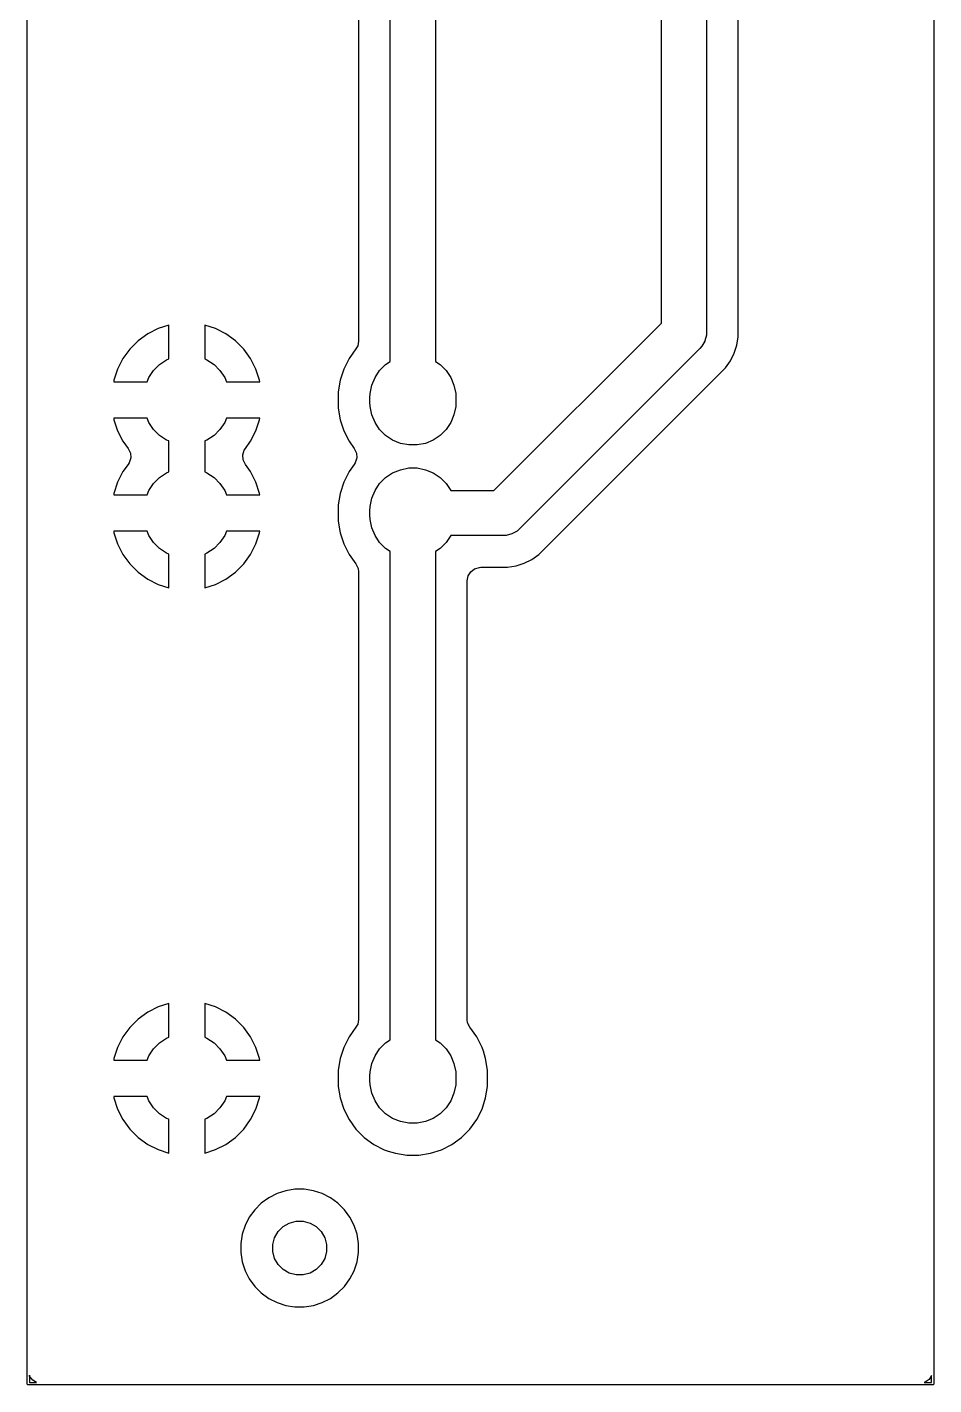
# Model space of a CAD drawing. Header units: inches. Extents: x 5.9 to 6.69, y -4.33 to -1.97.
# Drawn here: x 5.905 to 6.694, y -4.332 to -3.15 of the extents above; entities that cross this region are included whole.
import ezdxf

# ---------------------------------------------------------------- set-up
doc = ezdxf.new("R2010")
doc.units = ezdxf.units.IN
doc.header["$MEASUREMENT"] = 0
doc.layers.add('F.Cu', color=13, linetype='CONTINUOUS', true_color=0xc83434)

msp = doc.modelspace()

# ---------------------------------------------------------------- linework, layer by layer
at = {"layer": 'F.Cu', "linetype": 'CONTINUOUS'}
for p, q in [((5.9045, -4.3307), (5.9045, -1.9685)), ((6.6939, -1.9685), (6.6939, -4.3307)), ((6.4567, -3.4072), (6.4567, -2.4065)), ((6.4961, -2.4146), (6.4961, -3.4154)), ((6.5236, -3.4116), (6.5236, -2.4358)), ((6.2207, -3.4406), (6.2207, -3.0157)), ((6.26, -3.0157), (6.26, -3.4406)), ((6.1931, -3.0334), (6.1931, -3.4229)), ((6.0186, -3.412), (6.0095, -3.4167)), ((6.0278, -3.4091), (6.0186, -3.412)), ((6.0278, -3.4385), (6.0278, -3.4091)), ((6.0278, -3.4091), (6.0278, -3.4091)), ((6.0684, -3.412), (6.0593, -3.4091)), ((6.0593, -3.4091), (6.0593, -3.4385)), ((6.0776, -3.4167), (6.0684, -3.412)), ((6.3109, -3.553), (6.4567, -3.4072)), ((6.4961, -3.4154), (6.4959, -3.4179)), ((6.5236, -3.4191), (6.5236, -3.4116)), ((6.0012, -3.4227), (5.994, -3.4299)), ((6.0095, -3.4167), (6.0012, -3.4227)), ((6.0095, -3.4167), (6.0095, -3.4167)), ((6.0858, -3.4227), (6.0776, -3.4167)), ((6.0776, -3.4167), (6.0776, -3.4167)), ((6.0931, -3.4299), (6.0858, -3.4227)), ((6.1923, -3.4272), (6.1908, -3.4298)), ((6.1931, -3.4229), (6.1923, -3.4272)), ((6.492, -3.4273), (6.4903, -3.4293)), ((6.4946, -3.4229), (6.492, -3.4273)), ((6.492, -3.4273), (6.492, -3.4273)), ((6.4959, -3.4179), (6.4946, -3.4227)), ((6.4946, -3.4227), (6.4946, -3.4229)), ((6.4959, -3.4179), (6.4959, -3.4179)), ((6.5202, -3.4335), (6.5225, -3.4264)), ((6.5225, -3.4264), (6.5236, -3.4191)), ((5.9879, -3.4382), (5.9833, -3.4473)), ((5.994, -3.4299), (5.9879, -3.4382)), ((5.9879, -3.4382), (5.9879, -3.4382)), ((6.0198, -3.4433), (6.0259, -3.4393)), ((6.0259, -3.4393), (6.0278, -3.4385)), ((6.0593, -3.4385), (6.0611, -3.4393)), ((6.0611, -3.4393), (6.0672, -3.4433)), ((6.0991, -3.4382), (6.0931, -3.4299)), ((6.1037, -3.4473), (6.0991, -3.4382)), ((6.0991, -3.4382), (6.0991, -3.4382)), ((6.1848, -3.4382), (6.1801, -3.4473)), ((6.1908, -3.4298), (6.1848, -3.4382)), ((6.1848, -3.4382), (6.1848, -3.4382)), ((6.4903, -3.4293), (6.333, -3.5866)), ((6.5168, -3.4401), (6.5202, -3.4335)), ((5.9833, -3.4473), (5.9801, -3.457)), ((5.9833, -3.4473), (5.9833, -3.4473)), ((6.0105, -3.4546), (6.0146, -3.4485)), ((6.0146, -3.4485), (6.0198, -3.4433)), ((6.0672, -3.4433), (6.0724, -3.4485)), ((6.0724, -3.4485), (6.0765, -3.4546)), ((6.1069, -3.457), (6.1037, -3.4473)), ((6.1037, -3.4473), (6.1037, -3.4473)), ((6.1801, -3.4473), (6.177, -3.457)), ((6.2074, -3.4546), (6.2114, -3.4485)), ((6.2114, -3.4485), (6.2166, -3.4433)), ((6.2166, -3.4433), (6.2207, -3.4406)), ((6.26, -3.4406), (6.2641, -3.4433)), ((6.2641, -3.4433), (6.2693, -3.4485)), ((6.2693, -3.4485), (6.2733, -3.4546)), ((6.3499, -3.6087), (6.5124, -3.4461)), ((6.5124, -3.4461), (6.5168, -3.4401)), ((5.9801, -3.457), (5.9799, -3.4585)), ((5.9799, -3.4585), (5.9799, -3.4585)), ((5.9799, -3.4585), (6.0089, -3.4585)), ((5.9801, -3.457), (5.9801, -3.457)), ((6.0089, -3.4585), (6.0105, -3.4546)), ((6.0765, -3.4546), (6.0781, -3.4585)), ((6.0781, -3.4585), (6.1071, -3.4585)), ((6.1071, -3.4585), (6.1069, -3.457)), ((6.1069, -3.457), (6.1069, -3.457)), ((6.1071, -3.4585), (6.1071, -3.4585)), ((6.177, -3.457), (6.1754, -3.4671)), ((6.2031, -3.4686), (6.2046, -3.4614)), ((6.2046, -3.4614), (6.2074, -3.4546)), ((6.2733, -3.4546), (6.2761, -3.4614)), ((6.2761, -3.4614), (6.2776, -3.4686)), ((6.1754, -3.4671), (6.1754, -3.4813)), ((6.203, -3.4722), (6.2031, -3.4686)), ((6.203, -3.4762), (6.203, -3.4722)), ((6.2776, -3.4686), (6.2778, -3.4722)), ((6.2778, -3.4722), (6.2778, -3.4762)), ((6.1754, -3.4813), (6.177, -3.4914)), ((6.2031, -3.4798), (6.203, -3.4762)), ((6.2046, -3.487), (6.2031, -3.4798)), ((6.2074, -3.4938), (6.2046, -3.487)), ((6.2761, -3.487), (6.2733, -3.4938)), ((6.2776, -3.4798), (6.2761, -3.487)), ((6.2778, -3.4762), (6.2776, -3.4798)), ((5.9799, -3.49), (5.9801, -3.4914)), ((6.0089, -3.49), (5.9799, -3.49)), ((5.9801, -3.4914), (5.9801, -3.4914)), ((5.9801, -3.4914), (5.9833, -3.5011)), ((6.0105, -3.4938), (6.0089, -3.49)), ((6.0146, -3.4999), (6.0105, -3.4938)), ((6.0765, -3.4938), (6.0724, -3.4999)), ((6.0781, -3.49), (6.0765, -3.4938)), ((6.1071, -3.49), (6.0781, -3.49)), ((6.1037, -3.5011), (6.1069, -3.4914)), ((6.1069, -3.4914), (6.1071, -3.49)), ((6.1069, -3.4914), (6.1069, -3.4914)), ((6.177, -3.4914), (6.1801, -3.5011)), ((6.2114, -3.4999), (6.2074, -3.4938)), ((6.2733, -3.4938), (6.2693, -3.4999)), ((5.9833, -3.5011), (5.9833, -3.5011)), ((5.9833, -3.5011), (5.9879, -3.5102)), ((5.9879, -3.5102), (5.9879, -3.5102)), ((5.9879, -3.5102), (5.9925, -3.5165)), ((6.0198, -3.5051), (6.0146, -3.4999)), ((6.0259, -3.5092), (6.0198, -3.5051)), ((6.0278, -3.5099), (6.0259, -3.5092)), ((6.0278, -3.5369), (6.0278, -3.5099)), ((6.0611, -3.5092), (6.0593, -3.5099)), ((6.0593, -3.5099), (6.0593, -3.5369)), ((6.0672, -3.5051), (6.0611, -3.5092)), ((6.0724, -3.4999), (6.0672, -3.5051)), ((6.0945, -3.5165), (6.0991, -3.5102)), ((6.0991, -3.5102), (6.1037, -3.5011)), ((6.0991, -3.5102), (6.0991, -3.5102)), ((6.1037, -3.5011), (6.1037, -3.5011)), ((6.1801, -3.5011), (6.1801, -3.5011)), ((6.1801, -3.5011), (6.1801, -3.5011)), ((6.1801, -3.5011), (6.1848, -3.5102)), ((6.1848, -3.5102), (6.1848, -3.5102)), ((6.1848, -3.5102), (6.1848, -3.5102)), ((6.1848, -3.5102), (6.1893, -3.5165)), ((6.2166, -3.5051), (6.2114, -3.4999)), ((6.2227, -3.5092), (6.2166, -3.5051)), ((6.2295, -3.512), (6.2227, -3.5092)), ((6.258, -3.5092), (6.2512, -3.512)), ((6.2641, -3.5051), (6.258, -3.5092)), ((6.2693, -3.4999), (6.2641, -3.5051)), ((5.9925, -3.5165), (5.9944, -3.5204)), ((5.9944, -3.5204), (5.9947, -3.5247)), ((6.0923, -3.5221), (6.0936, -3.518)), ((6.0926, -3.5264), (6.0923, -3.5221)), ((6.0936, -3.518), (6.0945, -3.5165)), ((6.1893, -3.5165), (6.1912, -3.5204)), ((6.1912, -3.5204), (6.1915, -3.5247)), ((6.2367, -3.5134), (6.2295, -3.512)), ((6.244, -3.5134), (6.2367, -3.5134)), ((6.2512, -3.512), (6.244, -3.5134)), ((5.9925, -3.5303), (5.9879, -3.5366)), ((5.9934, -3.5289), (5.9925, -3.5303)), ((5.9947, -3.5247), (5.9934, -3.5289)), ((6.0945, -3.5303), (6.0926, -3.5264)), ((6.0991, -3.5366), (6.0945, -3.5303)), ((6.1893, -3.5303), (6.1848, -3.5366)), ((6.1902, -3.5289), (6.1893, -3.5303)), ((6.1915, -3.5247), (6.1902, -3.5289)), ((6.2295, -3.5349), (6.2367, -3.5334)), ((6.2367, -3.5334), (6.244, -3.5334)), ((6.244, -3.5334), (6.2512, -3.5349)), ((5.9833, -3.5457), (5.9801, -3.5555)), ((5.9879, -3.5366), (5.9833, -3.5457)), ((5.9833, -3.5457), (5.9833, -3.5457)), ((5.9879, -3.5366), (5.9879, -3.5366)), ((6.0146, -3.5469), (6.0198, -3.5418)), ((6.0198, -3.5418), (6.0259, -3.5377)), ((6.0259, -3.5377), (6.0278, -3.5369)), ((6.0593, -3.5369), (6.0611, -3.5377)), ((6.0611, -3.5377), (6.0672, -3.5418)), ((6.0672, -3.5418), (6.0724, -3.5469)), ((6.1037, -3.5457), (6.0991, -3.5366)), ((6.0991, -3.5366), (6.0991, -3.5366)), ((6.1069, -3.5555), (6.1037, -3.5457)), ((6.1037, -3.5457), (6.1037, -3.5457)), ((6.1801, -3.5457), (6.177, -3.5555)), ((6.1848, -3.5366), (6.1801, -3.5457)), ((6.1848, -3.5366), (6.1848, -3.5366)), ((6.2114, -3.5469), (6.2166, -3.5418)), ((6.2166, -3.5418), (6.2227, -3.5377)), ((6.2227, -3.5377), (6.2295, -3.5349)), ((6.2512, -3.5349), (6.258, -3.5377)), ((6.258, -3.5377), (6.2641, -3.5418)), ((6.2641, -3.5418), (6.2693, -3.5469)), ((5.9801, -3.5555), (5.9799, -3.5569)), ((5.9799, -3.5569), (5.9799, -3.5569)), ((5.9799, -3.5569), (6.0089, -3.5569)), ((5.9801, -3.5555), (5.9801, -3.5555)), ((6.0089, -3.5569), (6.0105, -3.553)), ((6.0105, -3.553), (6.0146, -3.5469)), ((6.0724, -3.5469), (6.0765, -3.553)), ((6.0765, -3.553), (6.0781, -3.5569)), ((6.0781, -3.5569), (6.1071, -3.5569)), ((6.1071, -3.5569), (6.1069, -3.5555)), ((6.1069, -3.5555), (6.1069, -3.5555)), ((6.1071, -3.5569), (6.1071, -3.5569)), ((6.177, -3.5555), (6.1754, -3.5656)), ((6.2046, -3.5598), (6.2074, -3.553)), ((6.2074, -3.553), (6.2114, -3.5469)), ((6.2693, -3.5469), (6.2733, -3.553)), ((6.2733, -3.553), (6.3109, -3.553)), ((6.1754, -3.5656), (6.1754, -3.5797)), ((6.203, -3.5707), (6.2031, -3.567)), ((6.2031, -3.567), (6.2046, -3.5598)), ((6.1754, -3.5797), (6.177, -3.5898)), ((6.203, -3.5746), (6.203, -3.5707)), ((6.2031, -3.5783), (6.203, -3.5746)), ((6.2046, -3.5855), (6.2031, -3.5783)), ((5.9799, -3.5884), (5.9801, -3.5898)), ((6.0089, -3.5884), (5.9799, -3.5884)), ((5.9801, -3.5898), (5.9801, -3.5898)), ((5.9801, -3.5898), (5.9833, -3.5995)), ((6.0105, -3.5922), (6.0089, -3.5884)), ((6.0146, -3.5983), (6.0105, -3.5922)), ((6.0765, -3.5922), (6.0724, -3.5983)), ((6.0781, -3.5884), (6.0765, -3.5922)), ((6.1071, -3.5884), (6.0781, -3.5884)), ((6.1037, -3.5995), (6.1069, -3.5898)), ((6.1069, -3.5898), (6.1071, -3.5884)), ((6.1069, -3.5898), (6.1069, -3.5898)), ((6.177, -3.5898), (6.1801, -3.5996)), ((6.2074, -3.5922), (6.2046, -3.5855)), ((6.2114, -3.5983), (6.2074, -3.5922)), ((6.2733, -3.5923), (6.2693, -3.5983)), ((6.3191, -3.5923), (6.2733, -3.5923)), ((6.3217, -3.5922), (6.3191, -3.5923)), ((6.3266, -3.5908), (6.3217, -3.5922)), ((6.3217, -3.5922), (6.3217, -3.5922)), ((6.3311, -3.5883), (6.3266, -3.5908)), ((6.333, -3.5866), (6.3311, -3.5883)), ((6.3311, -3.5883), (6.3311, -3.5883)), ((5.9833, -3.5995), (5.9833, -3.5995)), ((5.9833, -3.5995), (5.9879, -3.6087)), ((6.0198, -3.6035), (6.0146, -3.5983)), ((6.0259, -3.6076), (6.0198, -3.6035)), ((6.0672, -3.6035), (6.0611, -3.6076)), ((6.0724, -3.5983), (6.0672, -3.6035)), ((6.0991, -3.6087), (6.1037, -3.5995)), ((6.1037, -3.5995), (6.1037, -3.5995)), ((6.1801, -3.5996), (6.1801, -3.5996)), ((6.1801, -3.5996), (6.1801, -3.5996)), ((6.1801, -3.5996), (6.1848, -3.6087)), ((6.2166, -3.6035), (6.2114, -3.5983)), ((6.2207, -3.6062), (6.2166, -3.6035)), ((6.2641, -3.6035), (6.26, -3.6062)), ((6.2693, -3.5983), (6.2641, -3.6035)), ((5.9879, -3.6087), (5.9879, -3.6087)), ((5.9879, -3.6087), (5.994, -3.6169)), ((5.994, -3.6169), (6.0012, -3.6242)), ((6.0278, -3.6084), (6.0259, -3.6076)), ((6.0278, -3.6378), (6.0278, -3.6084)), ((6.0611, -3.6076), (6.0593, -3.6084)), ((6.0593, -3.6084), (6.0593, -3.6378)), ((6.0858, -3.6242), (6.0931, -3.6169)), ((6.0931, -3.6169), (6.0991, -3.6087)), ((6.0991, -3.6087), (6.0991, -3.6087)), ((6.1848, -3.6087), (6.1848, -3.6087)), ((6.1848, -3.6087), (6.1848, -3.6087)), ((6.1848, -3.6087), (6.1908, -3.617)), ((6.1908, -3.617), (6.1927, -3.6209)), ((6.2207, -4.0312), (6.2207, -3.6062)), ((6.26, -3.6062), (6.26, -4.0312)), ((6.3302, -3.6187), (6.3372, -3.6164)), ((6.3372, -3.6164), (6.3439, -3.6131)), ((6.3439, -3.6131), (6.3499, -3.6087)), ((6.0012, -3.6242), (6.0095, -3.6302)), ((6.0776, -3.6302), (6.0858, -3.6242)), ((6.1927, -3.6209), (6.1931, -3.6239)), ((6.1931, -3.6239), (6.1931, -4.0135)), ((6.2876, -3.6317), (6.2884, -3.6274)), ((6.2884, -3.6274), (6.2907, -3.6237)), ((6.2907, -3.6237), (6.2941, -3.6211)), ((6.2941, -3.6211), (6.2983, -3.62)), ((6.2983, -3.62), (6.2994, -3.6199)), ((6.2994, -3.6199), (6.3228, -3.6199)), ((6.3228, -3.6199), (6.3302, -3.6187)), ((6.3228, -3.6199), (6.3228, -3.6199)), ((6.0095, -3.6302), (6.0095, -3.6302)), ((6.0095, -3.6302), (6.0186, -3.6348)), ((6.0186, -3.6348), (6.0186, -3.6348)), ((6.0186, -3.6348), (6.0278, -3.6378)), ((6.0278, -3.6378), (6.0278, -3.6378)), ((6.0593, -3.6378), (6.0684, -3.6348)), ((6.0684, -3.6348), (6.0776, -3.6302)), ((6.0684, -3.6348), (6.0684, -3.6348)), ((6.0776, -3.6302), (6.0776, -3.6302)), ((6.2876, -4.0135), (6.2876, -3.6317)), ((6.0095, -4.0072), (6.0012, -4.0132)), ((6.0186, -4.0026), (6.0095, -4.0072)), ((6.0095, -4.0072), (6.0095, -4.0072)), ((6.0278, -3.9996), (6.0186, -4.0026)), ((6.0278, -4.029), (6.0278, -3.9996)), ((6.0278, -3.9996), (6.0278, -3.9996)), ((6.0684, -4.0026), (6.0593, -3.9996)), ((6.0593, -3.9996), (6.0593, -4.029)), ((6.0776, -4.0072), (6.0684, -4.0026)), ((6.0858, -4.0132), (6.0776, -4.0072)), ((6.0776, -4.0072), (6.0776, -4.0072)), ((6.0012, -4.0132), (5.994, -4.0205)), ((6.0931, -4.0205), (6.0858, -4.0132)), ((6.1923, -4.0177), (6.1908, -4.0204)), ((6.1931, -4.0135), (6.1923, -4.0177)), ((6.288, -4.0165), (6.2876, -4.0135)), ((6.2899, -4.0204), (6.288, -4.0165)), ((5.9879, -4.0287), (5.9833, -4.0379)), ((5.994, -4.0205), (5.9879, -4.0287)), ((5.9879, -4.0287), (5.9879, -4.0287)), ((6.0198, -4.0339), (6.0259, -4.0298)), ((6.0259, -4.0298), (6.0278, -4.029)), ((6.0593, -4.029), (6.0611, -4.0298)), ((6.0611, -4.0298), (6.0672, -4.0339)), ((6.0991, -4.0287), (6.0931, -4.0205)), ((6.1037, -4.0379), (6.0991, -4.0287)), ((6.0991, -4.0287), (6.0991, -4.0287)), ((6.1848, -4.0287), (6.1801, -4.0379)), ((6.1908, -4.0204), (6.1848, -4.0287)), ((6.1848, -4.0287), (6.1848, -4.0287)), ((6.2959, -4.0287), (6.2899, -4.0204)), ((6.3006, -4.0379), (6.2959, -4.0287)), ((6.2959, -4.0287), (6.2959, -4.0287)), ((6.2959, -4.0287), (6.2959, -4.0287)), ((5.9833, -4.0379), (5.9801, -4.0476)), ((5.9833, -4.0379), (5.9833, -4.0379)), ((6.0105, -4.0452), (6.0146, -4.0391)), ((6.0146, -4.0391), (6.0198, -4.0339)), ((6.0672, -4.0339), (6.0724, -4.0391)), ((6.0724, -4.0391), (6.0765, -4.0452)), ((6.1069, -4.0476), (6.1037, -4.0379)), ((6.1037, -4.0379), (6.1037, -4.0379)), ((6.1801, -4.0379), (6.177, -4.0476)), ((6.2074, -4.0452), (6.2114, -4.0391)), ((6.2114, -4.0391), (6.2166, -4.0339)), ((6.2166, -4.0339), (6.2207, -4.0312)), ((6.26, -4.0312), (6.2641, -4.0339)), ((6.2641, -4.0339), (6.2693, -4.0391)), ((6.2693, -4.0391), (6.2733, -4.0452)), ((6.3017, -4.0413), (6.3006, -4.0379)), ((6.3006, -4.0379), (6.3006, -4.0379)), ((6.3006, -4.0379), (6.3006, -4.0379)), ((6.3037, -4.0476), (6.3017, -4.0413)), ((5.9801, -4.0476), (5.9799, -4.049)), ((5.9799, -4.049), (5.9799, -4.049)), ((5.9799, -4.049), (6.0089, -4.049)), ((5.9801, -4.0476), (5.9801, -4.0476)), ((6.0089, -4.049), (6.0105, -4.0452)), ((6.0765, -4.0452), (6.0781, -4.049)), ((6.0781, -4.049), (6.1071, -4.049)), ((6.1071, -4.049), (6.1069, -4.0476)), ((6.1069, -4.0476), (6.1069, -4.0476)), ((6.1071, -4.049), (6.1071, -4.049)), ((6.177, -4.0476), (6.1754, -4.0577)), ((6.2031, -4.0591), (6.2046, -4.0519)), ((6.2046, -4.0519), (6.2074, -4.0452)), ((6.2733, -4.0452), (6.2761, -4.0519)), ((6.2761, -4.0519), (6.2776, -4.0591)), ((6.3053, -4.0577), (6.3037, -4.0476)), ((6.1754, -4.0577), (6.1754, -4.0718)), ((6.203, -4.0628), (6.2031, -4.0591)), ((6.203, -4.0667), (6.203, -4.0628)), ((6.2776, -4.0591), (6.2778, -4.0628)), ((6.2778, -4.0628), (6.2778, -4.0667)), ((6.3053, -4.0718), (6.3053, -4.0577)), ((6.1754, -4.0718), (6.177, -4.0819)), ((6.2031, -4.0704), (6.203, -4.0667)), ((6.2046, -4.0776), (6.2031, -4.0704)), ((6.2074, -4.0844), (6.2046, -4.0776)), ((6.2761, -4.0776), (6.2733, -4.0844)), ((6.2776, -4.0704), (6.2761, -4.0776)), ((6.2778, -4.0667), (6.2776, -4.0704)), ((6.3037, -4.0819), (6.3053, -4.0718)), ((5.9799, -4.0805), (5.9801, -4.0819)), ((6.0089, -4.0805), (5.9799, -4.0805)), ((5.9801, -4.0819), (5.9801, -4.0819)), ((5.9801, -4.0819), (5.9833, -4.0917)), ((6.0105, -4.0844), (6.0089, -4.0805)), ((6.0146, -4.0905), (6.0105, -4.0844)), ((6.0765, -4.0844), (6.0724, -4.0905)), ((6.0781, -4.0805), (6.0765, -4.0844)), ((6.1071, -4.0805), (6.0781, -4.0805)), ((6.1037, -4.0917), (6.1069, -4.0819)), ((6.1069, -4.0819), (6.1071, -4.0805)), ((6.1069, -4.0819), (6.1069, -4.0819)), ((6.177, -4.0819), (6.1801, -4.0917)), ((6.2114, -4.0905), (6.2074, -4.0844)), ((6.2733, -4.0844), (6.2693, -4.0905)), ((6.3006, -4.0917), (6.3037, -4.0819)), ((5.9833, -4.0917), (5.9833, -4.0917)), ((5.9833, -4.0917), (5.9879, -4.1008)), ((5.9879, -4.1008), (5.9879, -4.1008)), ((5.9879, -4.1008), (5.994, -4.1091)), ((6.0198, -4.0956), (6.0146, -4.0905)), ((6.0259, -4.0997), (6.0198, -4.0956)), ((6.0278, -4.1005), (6.0259, -4.0997)), ((6.0278, -4.1299), (6.0278, -4.1005)), ((6.0611, -4.0997), (6.0593, -4.1005)), ((6.0593, -4.1005), (6.0593, -4.1299)), ((6.0672, -4.0956), (6.0611, -4.0997)), ((6.0724, -4.0905), (6.0672, -4.0956)), ((6.0931, -4.1091), (6.0991, -4.1008)), ((6.0991, -4.1008), (6.1037, -4.0917)), ((6.0991, -4.1008), (6.0991, -4.1008)), ((6.1037, -4.0917), (6.1037, -4.0917)), ((6.1801, -4.0917), (6.1801, -4.0917)), ((6.1801, -4.0917), (6.1801, -4.0917)), ((6.1801, -4.0917), (6.1848, -4.1008)), ((6.1848, -4.1008), (6.1908, -4.1091)), ((6.2166, -4.0956), (6.2114, -4.0905)), ((6.2227, -4.0997), (6.2166, -4.0956)), ((6.2295, -4.1025), (6.2227, -4.0997)), ((6.258, -4.0997), (6.2512, -4.1025)), ((6.2641, -4.0956), (6.258, -4.0997)), ((6.2693, -4.0905), (6.2641, -4.0956)), ((6.2899, -4.1091), (6.2959, -4.1008)), ((6.2959, -4.1008), (6.3006, -4.0917)), ((5.994, -4.1091), (6.0012, -4.1163)), ((6.0858, -4.1163), (6.0931, -4.1091)), ((6.1908, -4.1091), (6.198, -4.1163)), ((6.2367, -4.104), (6.2295, -4.1025)), ((6.244, -4.104), (6.2367, -4.104)), ((6.2512, -4.1025), (6.244, -4.104)), ((6.2827, -4.1163), (6.2899, -4.1091)), ((6.0012, -4.1163), (6.0095, -4.1223)), ((6.0095, -4.1223), (6.0095, -4.1223)), ((6.0095, -4.1223), (6.0186, -4.1269)), ((6.0684, -4.1269), (6.0776, -4.1223)), ((6.0776, -4.1223), (6.0858, -4.1163)), ((6.0776, -4.1223), (6.0776, -4.1223)), ((6.198, -4.1163), (6.2063, -4.1223)), ((6.2063, -4.1223), (6.2154, -4.127)), ((6.2653, -4.127), (6.2744, -4.1223)), ((6.2744, -4.1223), (6.2827, -4.1163)), ((6.0186, -4.1269), (6.0186, -4.1269)), ((6.0186, -4.1269), (6.0278, -4.1299)), ((6.0278, -4.1299), (6.0278, -4.1299)), ((6.0593, -4.1299), (6.0684, -4.1269)), ((6.0684, -4.1269), (6.0684, -4.1269)), ((6.2154, -4.127), (6.2154, -4.127)), ((6.2154, -4.127), (6.2154, -4.127)), ((6.2154, -4.127), (6.2189, -4.1281)), ((6.2189, -4.1281), (6.2251, -4.1301)), ((6.2251, -4.1301), (6.2352, -4.1317)), ((6.2352, -4.1317), (6.2352, -4.1317)), ((6.2352, -4.1317), (6.2455, -4.1317)), ((6.2455, -4.1317), (6.2556, -4.1301)), ((6.2455, -4.1317), (6.2455, -4.1317)), ((6.2556, -4.1301), (6.2653, -4.127)), ((6.1149, -4.1688), (6.1084, -4.1735)), ((6.1221, -4.1651), (6.1149, -4.1688)), ((6.1149, -4.1688), (6.1149, -4.1688)), ((6.1297, -4.1627), (6.1221, -4.1651)), ((6.1221, -4.1651), (6.1221, -4.1651)), ((6.1377, -4.1614), (6.1297, -4.1627)), ((6.1458, -4.1614), (6.1377, -4.1614)), ((6.1377, -4.1614), (6.1377, -4.1614)), ((6.1537, -4.1627), (6.1458, -4.1614)), ((6.1458, -4.1614), (6.1458, -4.1614)), ((6.1614, -4.1651), (6.1537, -4.1627)), ((6.1686, -4.1688), (6.1614, -4.1651)), ((6.1614, -4.1651), (6.1614, -4.1651)), ((6.1718, -4.1712), (6.1686, -4.1688)), ((6.1686, -4.1688), (6.1686, -4.1688)), ((6.1751, -4.1735), (6.1718, -4.1712)), ((6.1027, -4.1792), (6.0979, -4.1858)), ((6.1084, -4.1735), (6.1027, -4.1792)), ((6.1027, -4.1792), (6.1027, -4.1792)), ((6.1084, -4.1735), (6.1084, -4.1735)), ((6.1808, -4.1792), (6.1751, -4.1735)), ((6.1855, -4.1858), (6.1808, -4.1792)), ((6.0943, -4.1929), (6.0918, -4.2006)), ((6.0979, -4.1858), (6.0943, -4.1929)), ((6.0943, -4.1929), (6.0943, -4.1929)), ((6.0979, -4.1858), (6.0979, -4.1858)), ((6.123, -4.1982), (6.1274, -4.1939)), ((6.1274, -4.1939), (6.1327, -4.1908)), ((6.1327, -4.1908), (6.1386, -4.1892)), ((6.1386, -4.1892), (6.1448, -4.1892)), ((6.1448, -4.1892), (6.1508, -4.1908)), ((6.1508, -4.1908), (6.1561, -4.1939)), ((6.1561, -4.1939), (6.1605, -4.1982)), ((6.1892, -4.1929), (6.1855, -4.1858)), ((6.1917, -4.2006), (6.1892, -4.1929)), ((6.0918, -4.2006), (6.0905, -4.2086)), ((6.1183, -4.2095), (6.1199, -4.2036)), ((6.1199, -4.2036), (6.123, -4.1982)), ((6.1605, -4.1982), (6.1636, -4.2036)), ((6.1636, -4.2036), (6.1652, -4.2095)), ((6.1929, -4.2086), (6.1917, -4.2006)), ((6.0905, -4.2086), (6.0905, -4.2166)), ((6.0905, -4.2166), (6.0918, -4.2246)), ((6.1183, -4.2157), (6.1183, -4.2095)), ((6.1199, -4.2216), (6.1183, -4.2157)), ((6.1652, -4.2157), (6.1636, -4.2216)), ((6.1652, -4.2095), (6.1652, -4.2157)), ((6.1917, -4.2246), (6.1929, -4.2166)), ((6.1929, -4.2166), (6.1929, -4.2086)), ((6.0918, -4.2246), (6.0943, -4.2323)), ((6.123, -4.227), (6.1199, -4.2216)), ((6.1274, -4.2313), (6.123, -4.227)), ((6.1327, -4.2344), (6.1274, -4.2313)), ((6.1561, -4.2313), (6.1508, -4.2344)), ((6.1605, -4.227), (6.1561, -4.2313)), ((6.1636, -4.2216), (6.1605, -4.227)), ((6.1892, -4.2323), (6.1917, -4.2246)), ((6.0943, -4.2323), (6.0943, -4.2323)), ((6.0943, -4.2323), (6.0943, -4.2323)), ((6.0943, -4.2323), (6.0979, -4.2394)), ((6.0979, -4.2394), (6.1027, -4.246)), ((6.1386, -4.236), (6.1327, -4.2344)), ((6.1448, -4.236), (6.1386, -4.236)), ((6.1508, -4.2344), (6.1448, -4.236)), ((6.1808, -4.246), (6.1855, -4.2394)), ((6.1855, -4.2394), (6.1892, -4.2323)), ((6.1027, -4.246), (6.1084, -4.2517)), ((6.1084, -4.2517), (6.1149, -4.2564)), ((6.1686, -4.2564), (6.1751, -4.2517)), ((6.1751, -4.2517), (6.1808, -4.246)), ((6.1149, -4.2564), (6.1221, -4.26)), ((6.1221, -4.26), (6.1297, -4.2625)), ((6.1297, -4.2625), (6.1377, -4.2638)), ((6.1377, -4.2638), (6.1377, -4.2638)), ((6.1377, -4.2638), (6.1458, -4.2638)), ((6.1458, -4.2638), (6.1537, -4.2625)), ((6.1458, -4.2638), (6.1458, -4.2638)), ((6.1537, -4.2625), (6.1614, -4.26)), ((6.1614, -4.26), (6.1686, -4.2564)), ((5.9067, -4.3242), (5.9065, -4.3233)), ((5.9065, -4.3233), (5.9065, -4.3297)), ((5.9094, -4.3276), (5.9067, -4.3242)), ((6.6919, -4.3235), (6.6898, -4.3269)), ((6.6919, -4.3297), (6.6919, -4.3235)), ((5.9046, -4.3311), (5.9045, -4.3307)), ((5.9051, -4.3316), (5.9046, -4.3311)), ((5.9055, -4.3317), (5.9051, -4.3316)), ((6.6929, -4.3317), (5.9055, -4.3317)), ((5.9065, -4.3297), (5.9127, -4.3297)), ((5.9127, -4.3297), (5.9094, -4.3276)), ((6.6864, -4.3295), (6.6855, -4.3297)), ((6.6855, -4.3297), (6.6919, -4.3297)), ((6.6898, -4.3269), (6.6864, -4.3295)), ((6.6933, -4.3316), (6.6929, -4.3317)), ((6.6938, -4.3311), (6.6933, -4.3316)), ((6.6939, -4.3307), (6.6938, -4.3311))]:
    msp.add_line(p, q, dxfattribs=at)

doc.saveas('drawing.dxf')
